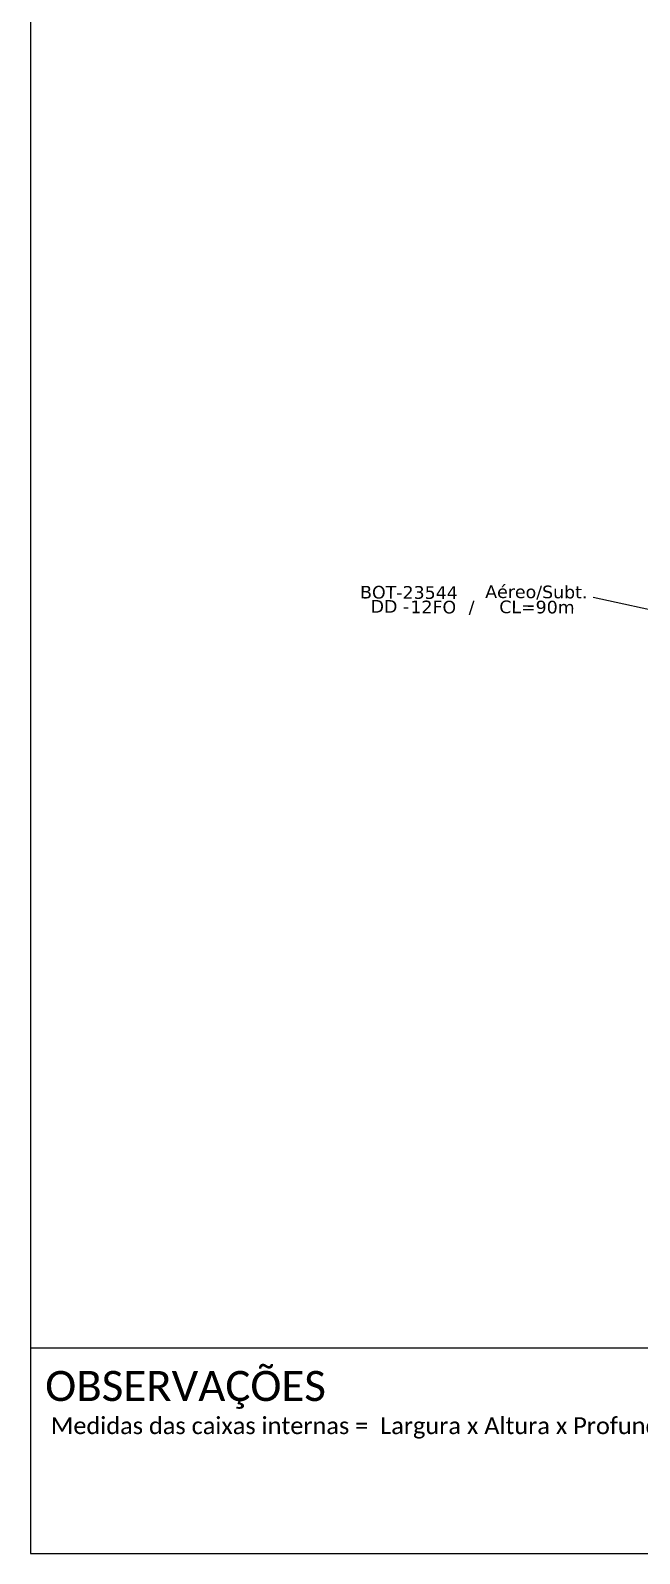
# Model space of a CAD drawing. Extents: x -89 to 749, y 705 to 1299.
# Drawn here: x -89.3 to 55, y 705 to 1066 of the extents above; entities that cross this region are included whole.
import ezdxf
from ezdxf.enums import TextEntityAlignment as Align

# ---------------------------------------------------------------- set-up
doc = ezdxf.new("R2010")
doc.units = 0
doc.layers.add('EXTRA', color=50, linetype='Continuous', plot=False)
doc.layers.add('label_cabos', color=7, linetype='Continuous')
doc.layers.add('Legenda', color=1, linetype='Continuous')
doc.styles.add('siredit', font='verdana.ttf')
doc.styles.add('WMF-Calibri0', font='calibri.ttf')
doc.dimstyles.new('CC', dxfattribs={"dimtxt": 1, "dimasz": 2, "dimexe": 0.18, "dimexo": 0.0625, "dimgap": 0.09, "dimtad": 0, "dimdec": 0, "dimrnd": 1, "dimzin": 0, "dimdsep": 46, "dimtxsty": 'siredit', "dimblk": 'NONE', "dimcen": 0, "dimse1": 1, "dimse2": 1, "dimsd1": 1, "dimsd2": 1, "dimclrt": 7, "dimadec": 0, "dimazin": 0, "dimtfac": 1, "dimtdec": 0, "dimtofl": 0, "dimtmove": 0, "dimatfit": 3, "dimfxl": 0, "dimtolj": 1, "dimtzin": 0, "dimarcsym": 0})

# ---------------------------------------------------------------- blocks, each defined once
blk = doc.blocks.new('LEGENDA DOS CABOS')
at = {"layer": 'EXTRA', "color": 0, "style": 'siredit'}
for tag, p in [('ID', (4.6, 0.97)), ('XX', (9.03, 0.97))]:
    blk.add_attdef(tag, text='', height=0.48, rotation=359.69, dxfattribs=at).set_placement(p, align=Align.MIDDLE_CENTER)
at = {"layer": 'Legenda', "color": 0, "style": 'siredit'}
for tag, p in [('TIPO_CABO', (1.31, 0)), ('CABO', (4.69, -0.05)), ('/', (6.81, -0.05)), ('METROS', (10.03, -0.05))]:
    blk.add_attdef(tag, text='', height=0.8, rotation=359.69, dxfattribs=at).set_placement(p, align=Align.MIDDLE_CENTER)
blk = doc.blocks.new('_None')

msp = doc.modelspace()

# ---------------------------------------------------------------- linework, layer by layer
msp.add_lwpolyline([(-89.32, 705.02), (749.25, 705.02), (749.25, 1299.02), (-89.32, 1299.02), (-89.32, 705.02)])
at = {"color": 7}
msp.add_lwpolyline([(-89.24, 753.78), (237.71, 753.78)], dxfattribs=at)

# ---------------------------------------------------------------- block references
at = {"layer": 'label_cabos', "color": 0, "lineweight": 0}
ref = msp.add_blockref('LEGENDA DOS CABOS', (-12.34, 927.95), dxfattribs=dict(at, xscale=3, yscale=3, zscale=3))
ref.add_attrib('ID', 'BOT-23544', dxfattribs={"color": 0, "height": 3, "rotation": 359.69, "style": 'siredit'}).set_placement((0.38, 932.84), align=Align.MIDDLE_CENTER)
ref.add_attrib('CABO', '12FO', dxfattribs={"color": 0, "height": 3, "rotation": 359.69, "style": 'siredit'}).set_placement((6.15, 929.38), align=Align.MIDDLE_CENTER)
ref.add_attrib('METROS', 'CL=90m', dxfattribs={"color": 0, "height": 3, "rotation": 359.69, "style": 'siredit'}).set_placement((30.73, 929.38), align=Align.MIDDLE_CENTER)
ref.add_attrib('XX', 'Aéreo/Subt.', dxfattribs={"color": 0, "height": 3, "rotation": 359.69, "style": 'siredit'}).set_placement((30.58, 932.97), align=Align.MIDDLE_CENTER)
ref.add_attrib('/', '/', dxfattribs={"color": 0, "height": 3, "rotation": 359.69, "style": 'siredit'}).set_placement((15.23, 929.38), align=Align.MIDDLE_CENTER)
ref.add_attrib('TIPO_CABO', 'DD -', dxfattribs={"color": 0, "height": 3, "rotation": 359.69, "style": 'siredit'}).set_placement((-4.12, 929.52), align=Align.MIDDLE_CENTER)

# ---------------------------------------------------------------- texts
at = {"color": 7, "style": 'WMF-Calibri0'}
msp.add_text('OBSERVAÇÕES', height=7.1308, dxfattribs=at).set_placement((-85.83, 741.17))
at = {"color": 7, "insert": (-84.48, 737.33), "char_height": 4, "width": 658.8434, "attachment_point": 1, "style": 'WMF-Calibri0'}
msp.add_mtext('Medidas das caixas internas =  Largura x Altura x Profundidade (cm)', dxfattribs=at)

# ---------------------------------------------------------------- leaders
at = {"layer": 'label_cabos'}
msp.add_leader([(117.44, 915.49), (44.07, 931.67)], dimstyle='CC', override={"dimgap": 0.09, "dimtad": 0}, dxfattribs=at)

doc.saveas('drawing.dxf')
